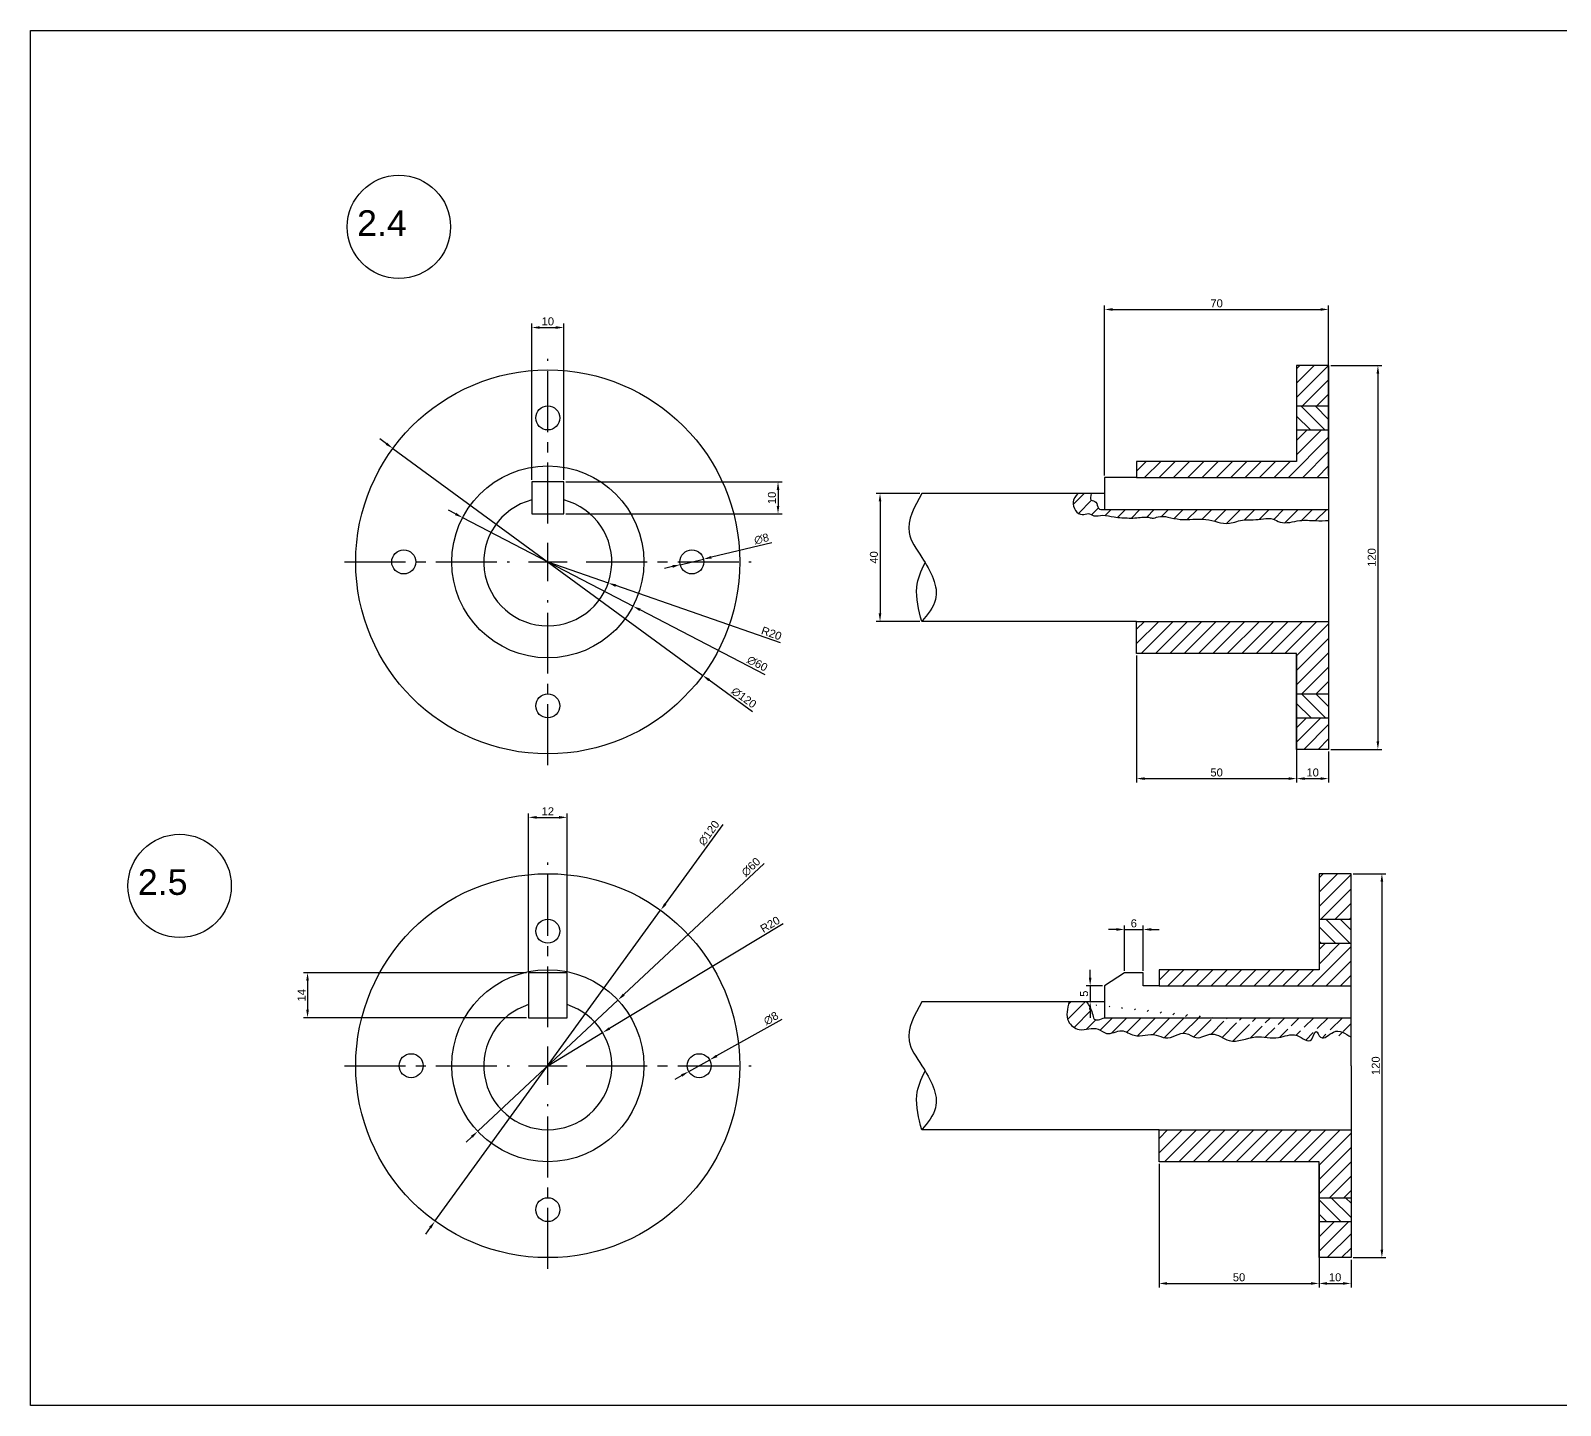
# Model space of a CAD drawing. Header units: millimetres. Extents: x 3067 to 6578, y 1382 to 1935.
# Drawn here: x 5597.8 to 6075.7, y 1505.3 to 1935 of the extents above; entities that cross this region are included whole.
import ezdxf

# ---------------------------------------------------------------- set-up
doc = ezdxf.new("R2010")
doc.units = ezdxf.units.MM
doc.linetypes.add('CENTER2', pattern=[28.575, 19.05, -3.175, 3.175, -3.175])
doc.styles.get("Standard").update_dxf_attribs({"font": 'arial.ttf'})
doc.dimstyles.new('chella', dxfattribs={"dimtxt": 2.5, "dimasz": 2.5, "dimexe": 1.25, "dimexo": 0.625, "dimtad": 1, "dimdec": 0, "dimtxsty": 'Standard', "dimcen": 2.5, "dimclrd": 3, "dimclre": 3, "dimclrt": 4, "dimadec": 0, "dimazin": 0, "dimtfac": 1, "dimtdec": 0, "dimtmove": 0, "dimatfit": 3, "dimfxl": 1, "dimarcsym": 0})

# ---------------------------------------------------------------- blocks, each defined once
blk = doc.blocks.new('*U42')
at = {"color": 0, "linetype": 'CENTER2', "transparency": 16777216}
for p, q in [((0, 12), (0, 63.5)), ((-63.5, 0), (-12, 0)), ((12, 0), (63.5, 0)), ((0, -63.5), (0, -12))]:
    blk.add_line(p, q, dxfattribs=at)
at = {"color": 0, "linetype": 'Continuous', "transparency": 16777216}
for p, q in [((0, -6), (0, 6)), ((-6, 0), (6, 0))]:
    blk.add_line(p, q, dxfattribs=at)
blk = doc.blocks.new('*U43')
at = {"color": 0, "linetype": 'CENTER2', "transparency": 16777216}
for p, q in [((0, 12), (0, 63.5)), ((-63.5, 0), (-12, 0)), ((12, 0), (63.5, 0)), ((0, -63.5), (0, -12))]:
    blk.add_line(p, q, dxfattribs=at)
at = {"color": 0, "linetype": 'Continuous', "transparency": 16777216}
for p, q in [((0, -6), (0, 6)), ((-6, 0), (6, 0))]:
    blk.add_line(p, q, dxfattribs=at)
blk = doc.blocks.new('*D102')
at = {"color": 3, "lineweight": -2, "transparency": 16777216}
for p, q in [((5708.94, 1805.9), (5706.92, 1807.37)), ((5710.96, 1804.42), (5807.75, 1733.49)), ((5823.27, 1722.11), (5809.77, 1732.01))]:
    blk.add_line(p, q, dxfattribs=at)
at = {"color": 3, "transparency": 16777216}
for points in [[(5709.19, 1806.23), (5708.69, 1805.56), (5710.96, 1804.42)], [(5810.01, 1732.35), (5809.52, 1731.67), (5807.75, 1733.49)]]:
    blk.add_solid(points, dxfattribs=at)
at = {"layer": 'Defpoints', "color": 0, "transparency": 16777216}
for p in [(5710.96, 1804.42), (5807.75, 1733.49)]:
    blk.add_point(p, dxfattribs=at)
at = {"color": 4, "transparency": 16777216, "insert": (5820.61, 1726.51), "char_height": 2.5, "attachment_point": 5, "rotation": 323.7661}
blk.add_mtext('∅120', dxfattribs=at)
blk = doc.blocks.new('*D103')
at = {"color": 3, "lineweight": -2, "transparency": 16777216}
for p, q in [((5730.52, 1783.94), (5728.3, 1785.09)), ((5732.73, 1782.79), (5785.97, 1755.12)), ((5827.23, 1733.68), (5788.19, 1753.97))]:
    blk.add_line(p, q, dxfattribs=at)
at = {"color": 3, "transparency": 16777216}
for points in [[(5730.71, 1784.31), (5730.32, 1783.57), (5732.73, 1782.79)], [(5788.38, 1754.34), (5788, 1753.6), (5785.97, 1755.12)]]:
    blk.add_solid(points, dxfattribs=at)
at = {"layer": 'Defpoints', "color": 0, "transparency": 16777216}
for p in [(5732.73, 1782.79), (5785.97, 1755.12)]:
    blk.add_point(p, dxfattribs=at)
at = {"color": 4, "transparency": 16777216, "insert": (5824.8, 1737.16), "char_height": 2.5, "attachment_point": 5, "rotation": 332.5392}
blk.add_mtext('∅60', dxfattribs=at)
blk = doc.blocks.new('*D104')
at = {"color": 3, "lineweight": -2, "transparency": 16777216}
for p, q in [((5759.35, 1768.95), (5778.24, 1762.37)), ((5832, 1743.64), (5780.6, 1761.55))]:
    blk.add_line(p, q, dxfattribs=at)
at = {"color": 3, "transparency": 16777216}
blk.add_solid([(5780.74, 1761.94), (5780.46, 1761.15), (5778.24, 1762.37)], dxfattribs=at)
at = {"layer": 'Defpoints', "color": 0, "transparency": 16777216}
for p in [(5759.35, 1768.95), (5778.24, 1762.37)]:
    blk.add_point(p, dxfattribs=at)
at = {"color": 4, "transparency": 16777216, "insert": (5829.22, 1746.62), "char_height": 2.5, "attachment_point": 5, "rotation": 340.7866}
blk.add_mtext('R20', dxfattribs=at)
blk = doc.blocks.new('*D105')
at = {"color": 3, "lineweight": -2, "transparency": 16777216}
for p, q in [((5829.31, 1774.87), (5810.44, 1770.4)), ((5800.71, 1768.09), (5808, 1769.82)), ((5798.27, 1767.51), (5795.84, 1766.93))]:
    blk.add_line(p, q, dxfattribs=at)
at = {"color": 3, "transparency": 16777216}
for points in [[(5810.34, 1770.8), (5810.53, 1769.99), (5808, 1769.82)], [(5798.18, 1767.92), (5798.37, 1767.1), (5800.71, 1768.09)]]:
    blk.add_solid(points, dxfattribs=at)
at = {"layer": 'Defpoints', "color": 0, "transparency": 16777216}
for p in [(5808, 1769.82), (5800.71, 1768.09)]:
    blk.add_point(p, dxfattribs=at)
at = {"color": 4, "transparency": 16777216, "insert": (5826.12, 1776.14), "char_height": 2.5, "attachment_point": 5, "rotation": 13.3474}
blk.add_mtext('∅8', dxfattribs=at)
blk = doc.blocks.new('*D106')
at = {"color": 3, "lineweight": -2, "transparency": 16777216}
for p, q in [((5764.98, 1793.95), (5832.52, 1793.95)), ((5831.27, 1791.45), (5831.27, 1786.45)), ((5764.98, 1783.95), (5832.52, 1783.95))]:
    blk.add_line(p, q, dxfattribs=at)
at = {"color": 3, "transparency": 16777216}
for points in [[(5830.86, 1791.45), (5831.69, 1791.45), (5831.27, 1793.95)], [(5830.86, 1786.45), (5831.69, 1786.45), (5831.27, 1783.95)]]:
    blk.add_solid(points, dxfattribs=at)
at = {"layer": 'Defpoints', "color": 0, "transparency": 16777216}
for p in [(5764.35, 1793.95), (5764.35, 1783.95), (5831.27, 1783.95)]:
    blk.add_point(p, dxfattribs=at)
at = {"color": 4, "transparency": 16777216, "insert": (5829.37, 1788.95), "char_height": 2.5, "attachment_point": 5, "rotation": 90}
blk.add_mtext('10', dxfattribs=at)
blk = doc.blocks.new('*D107')
at = {"color": 3, "lineweight": -2, "transparency": 16777216}
for p, q in [((5754.35, 1794.58), (5754.35, 1843.46)), ((5756.85, 1842.21), (5761.85, 1842.21)), ((5764.35, 1794.58), (5764.35, 1843.46))]:
    blk.add_line(p, q, dxfattribs=at)
at = {"color": 3, "transparency": 16777216}
for points in [[(5756.85, 1842.63), (5756.85, 1841.8), (5754.35, 1842.21)], [(5761.85, 1842.63), (5761.85, 1841.8), (5764.35, 1842.21)]]:
    blk.add_solid(points, dxfattribs=at)
at = {"layer": 'Defpoints', "color": 0, "transparency": 16777216}
for p in [(5764.35, 1842.21), (5754.35, 1793.95), (5764.35, 1793.95)]:
    blk.add_point(p, dxfattribs=at)
at = {"color": 4, "transparency": 16777216, "insert": (5759.35, 1844.12), "char_height": 2.5, "attachment_point": 5}
blk.add_mtext('10', dxfattribs=at)
blk = doc.blocks.new('*D108')
at = {"color": 3, "lineweight": -2, "transparency": 16777216}
for p, q in [((6003.91, 1830.34), (6019.91, 1830.34)), ((6018.66, 1827.84), (6018.66, 1712.84)), ((6003.91, 1710.34), (6019.91, 1710.34))]:
    blk.add_line(p, q, dxfattribs=at)
at = {"color": 3, "transparency": 16777216}
for points in [[(6018.24, 1827.84), (6019.07, 1827.84), (6018.66, 1830.34)], [(6018.24, 1712.84), (6019.07, 1712.84), (6018.66, 1710.34)]]:
    blk.add_solid(points, dxfattribs=at)
at = {"layer": 'Defpoints', "color": 0, "transparency": 16777216}
for p in [(6003.28, 1830.34), (6003.28, 1710.34), (6018.66, 1710.34)]:
    blk.add_point(p, dxfattribs=at)
at = {"color": 4, "transparency": 16777216, "insert": (6016.75, 1770.34), "char_height": 2.5, "attachment_point": 5, "rotation": 90}
blk.add_mtext('120', dxfattribs=at)
blk = doc.blocks.new('*D109')
at = {"color": 3, "lineweight": -2, "transparency": 16777216}
for p, q in [((5993.28, 1709.71), (5993.28, 1699.98)), ((6003.28, 1709.71), (6003.28, 1699.98)), ((5995.78, 1701.23), (6000.78, 1701.23))]:
    blk.add_line(p, q, dxfattribs=at)
at = {"color": 3, "transparency": 16777216}
for points in [[(5995.78, 1701.64), (5995.78, 1700.81), (5993.28, 1701.23)], [(6000.78, 1701.64), (6000.78, 1700.81), (6003.28, 1701.23)]]:
    blk.add_solid(points, dxfattribs=at)
at = {"layer": 'Defpoints', "color": 0, "transparency": 16777216}
for p in [(5993.28, 1710.34), (6003.28, 1710.34), (6003.28, 1701.23)]:
    blk.add_point(p, dxfattribs=at)
at = {"color": 4, "transparency": 16777216, "insert": (5998.28, 1703.13), "char_height": 2.5, "attachment_point": 5}
blk.add_mtext('10', dxfattribs=at)
blk = doc.blocks.new('*D110')
at = {"color": 3, "lineweight": -2, "transparency": 16777216}
for p, q in [((5943.28, 1739.71), (5943.28, 1699.98)), ((5993.28, 1739.71), (5993.28, 1699.98)), ((5945.78, 1701.23), (5990.78, 1701.23))]:
    blk.add_line(p, q, dxfattribs=at)
at = {"color": 3, "transparency": 16777216}
for points in [[(5945.78, 1701.64), (5945.78, 1700.81), (5943.28, 1701.23)], [(5990.78, 1701.64), (5990.78, 1700.81), (5993.28, 1701.23)]]:
    blk.add_solid(points, dxfattribs=at)
at = {"layer": 'Defpoints', "color": 0, "transparency": 16777216}
for p in [(5943.28, 1740.34), (5993.28, 1740.34), (5993.28, 1701.23)]:
    blk.add_point(p, dxfattribs=at)
at = {"color": 4, "transparency": 16777216, "insert": (5968.28, 1703.13), "char_height": 2.5, "attachment_point": 5}
blk.add_mtext('50', dxfattribs=at)
blk = doc.blocks.new('*D111')
at = {"color": 3, "lineweight": -2, "transparency": 16777216}
for p, q in [((5933.28, 1795.96), (5933.28, 1849.11)), ((5935.78, 1847.86), (6000.78, 1847.86)), ((6003.28, 1795.96), (6003.28, 1849.11))]:
    blk.add_line(p, q, dxfattribs=at)
at = {"color": 3, "transparency": 16777216}
for points in [[(5935.78, 1848.28), (5935.78, 1847.44), (5933.28, 1847.86)], [(6000.78, 1848.28), (6000.78, 1847.44), (6003.28, 1847.86)]]:
    blk.add_solid(points, dxfattribs=at)
at = {"layer": 'Defpoints', "color": 0, "transparency": 16777216}
for p in [(6003.28, 1847.86), (5933.28, 1795.34), (6003.28, 1795.34)]:
    blk.add_point(p, dxfattribs=at)
at = {"color": 4, "transparency": 16777216, "insert": (5968.28, 1849.76), "char_height": 2.5, "attachment_point": 5}
blk.add_mtext('70', dxfattribs=at)
blk = doc.blocks.new('*D112')
at = {"color": 3, "lineweight": -2, "transparency": 16777216}
for p, q in [((5875.56, 1790.34), (5861.88, 1790.34)), ((5863.13, 1787.84), (5863.13, 1752.84)), ((5875.56, 1750.34), (5861.88, 1750.34))]:
    blk.add_line(p, q, dxfattribs=at)
at = {"color": 3, "transparency": 16777216}
for points in [[(5862.71, 1787.84), (5863.54, 1787.84), (5863.13, 1790.34)], [(5862.71, 1752.84), (5863.54, 1752.84), (5863.13, 1750.34)]]:
    blk.add_solid(points, dxfattribs=at)
at = {"layer": 'Defpoints', "color": 0, "transparency": 16777216}
for p in [(5876.18, 1790.34), (5863.13, 1750.34), (5876.18, 1750.34)]:
    blk.add_point(p, dxfattribs=at)
at = {"color": 4, "transparency": 16777216, "insert": (5861.23, 1770.34), "char_height": 2.5, "attachment_point": 5, "rotation": 90}
blk.add_mtext('40', dxfattribs=at)
blk = doc.blocks.new('*D113')
at = {"color": 3, "lineweight": -2, "transparency": 16777216}
for p, q in [((5814.07, 1686.88), (5796.06, 1662.07)), ((5724.11, 1562.92), (5794.59, 1660.05)), ((5722.65, 1560.9), (5721.18, 1558.88))]:
    blk.add_line(p, q, dxfattribs=at)
at = {"color": 3, "transparency": 16777216}
for points in [[(5795.73, 1662.31), (5796.4, 1661.82), (5794.59, 1660.05)], [(5722.31, 1561.15), (5722.98, 1560.66), (5724.11, 1562.92)]]:
    blk.add_solid(points, dxfattribs=at)
at = {"layer": 'Defpoints', "color": 0, "transparency": 16777216}
for p in [(5794.59, 1660.05), (5724.11, 1562.92)]:
    blk.add_point(p, dxfattribs=at)
at = {"color": 4, "transparency": 16777216, "insert": (5809.69, 1684.2), "char_height": 2.5, "attachment_point": 5, "rotation": 54.0319}
blk.add_mtext('∅120', dxfattribs=at)
blk = doc.blocks.new('*D114')
at = {"color": 3, "lineweight": -2, "transparency": 16777216}
for p, q in [((5826.91, 1674.73), (5783.08, 1633.7)), ((5737.45, 1590.98), (5781.25, 1631.99)), ((5735.63, 1589.27), (5733.8, 1587.56))]:
    blk.add_line(p, q, dxfattribs=at)
at = {"color": 3, "transparency": 16777216}
for points in [[(5782.79, 1634), (5783.36, 1633.39), (5781.25, 1631.99)], [(5735.34, 1589.58), (5735.91, 1588.97), (5737.45, 1590.98)]]:
    blk.add_solid(points, dxfattribs=at)
at = {"layer": 'Defpoints', "color": 0, "transparency": 16777216}
for p in [(5781.25, 1631.99), (5737.45, 1590.98)]:
    blk.add_point(p, dxfattribs=at)
at = {"color": 4, "transparency": 16777216, "insert": (5822.81, 1673.6), "char_height": 2.5, "attachment_point": 5, "rotation": 43.1134}
blk.add_mtext('∅60', dxfattribs=at)
blk = doc.blocks.new('*D115')
at = {"color": 3, "lineweight": -2, "transparency": 16777216}
for p, q in [((5832.86, 1655.88), (5778.61, 1623.12)), ((5759.35, 1611.49), (5776.47, 1621.82))]:
    blk.add_line(p, q, dxfattribs=at)
at = {"color": 3, "transparency": 16777216}
blk.add_solid([(5778.4, 1623.47), (5778.83, 1622.76), (5776.47, 1621.82)], dxfattribs=at)
at = {"layer": 'Defpoints', "color": 0, "transparency": 16777216}
for p in [(5776.47, 1621.82), (5759.35, 1611.49)]:
    blk.add_point(p, dxfattribs=at)
at = {"color": 4, "transparency": 16777216, "insert": (5828.79, 1655.64), "char_height": 2.5, "attachment_point": 5, "rotation": 31.1301}
blk.add_mtext('R20', dxfattribs=at)
blk = doc.blocks.new('*D116')
at = {"color": 3, "lineweight": -2, "transparency": 16777216}
for p, q in [((5832.5, 1625.93), (5812.1, 1614.53)), ((5803.37, 1609.66), (5809.92, 1613.31)), ((5801.19, 1608.44), (5799.01, 1607.22))]:
    blk.add_line(p, q, dxfattribs=at)
at = {"color": 3, "transparency": 16777216}
for points in [[(5811.9, 1614.9), (5812.31, 1614.17), (5809.92, 1613.31)], [(5800.99, 1608.8), (5801.39, 1608.07), (5803.37, 1609.66)]]:
    blk.add_solid(points, dxfattribs=at)
at = {"layer": 'Defpoints', "color": 0, "transparency": 16777216}
for p in [(5809.92, 1613.31), (5803.37, 1609.66)]:
    blk.add_point(p, dxfattribs=at)
at = {"color": 4, "transparency": 16777216, "insert": (5829.09, 1626.29), "char_height": 2.5, "attachment_point": 5, "rotation": 29.1941}
blk.add_mtext('∅8', dxfattribs=at)
blk = doc.blocks.new('*D117')
at = {"color": 3, "lineweight": -2, "transparency": 16777216}
for p, q in [((5752.73, 1640.56), (5683.05, 1640.56)), ((5684.3, 1638.06), (5684.3, 1628.99)), ((5752.73, 1626.49), (5683.05, 1626.49))]:
    blk.add_line(p, q, dxfattribs=at)
at = {"color": 3, "transparency": 16777216}
for points in [[(5683.88, 1638.06), (5684.71, 1638.06), (5684.3, 1640.56)], [(5683.88, 1628.99), (5684.71, 1628.99), (5684.3, 1626.49)]]:
    blk.add_solid(points, dxfattribs=at)
at = {"layer": 'Defpoints', "color": 0, "transparency": 16777216}
for p in [(5753.35, 1640.56), (5684.3, 1626.49), (5753.35, 1626.49)]:
    blk.add_point(p, dxfattribs=at)
at = {"color": 4, "transparency": 16777216, "insert": (5682.42, 1633.52), "char_height": 2.5, "attachment_point": 5, "rotation": 90}
blk.add_mtext('14', dxfattribs=at)
blk = doc.blocks.new('*D118')
at = {"color": 3, "lineweight": -2, "transparency": 16777216}
for p, q in [((5753.35, 1641.18), (5753.35, 1690.36)), ((5755.85, 1689.11), (5762.85, 1689.11)), ((5765.35, 1641.18), (5765.35, 1690.36))]:
    blk.add_line(p, q, dxfattribs=at)
at = {"color": 3, "transparency": 16777216}
for points in [[(5755.85, 1689.53), (5755.85, 1688.69), (5753.35, 1689.11)], [(5762.85, 1689.53), (5762.85, 1688.69), (5765.35, 1689.11)]]:
    blk.add_solid(points, dxfattribs=at)
at = {"layer": 'Defpoints', "color": 0, "transparency": 16777216}
for p in [(5765.35, 1689.11), (5753.35, 1640.56), (5765.35, 1640.56)]:
    blk.add_point(p, dxfattribs=at)
at = {"color": 4, "transparency": 16777216, "insert": (5759.35, 1690.99), "char_height": 2.5, "attachment_point": 5}
blk.add_mtext('12', dxfattribs=at)
blk = doc.blocks.new('*D119')
at = {"color": 3, "lineweight": -2, "transparency": 16777216}
for p, q in [((6010.91, 1671.49), (6021.16, 1671.49)), ((6019.91, 1668.99), (6019.91, 1553.99)), ((6010.91, 1551.49), (6021.16, 1551.49))]:
    blk.add_line(p, q, dxfattribs=at)
at = {"color": 3, "transparency": 16777216}
for points in [[(6019.49, 1668.99), (6020.32, 1668.99), (6019.91, 1671.49)], [(6019.49, 1553.99), (6020.32, 1553.99), (6019.91, 1551.49)]]:
    blk.add_solid(points, dxfattribs=at)
at = {"layer": 'Defpoints', "color": 0, "transparency": 16777216}
for p in [(6010.28, 1671.49), (6010.28, 1551.49), (6019.91, 1551.49)]:
    blk.add_point(p, dxfattribs=at)
at = {"color": 4, "transparency": 16777216, "insert": (6018, 1611.49), "char_height": 2.5, "attachment_point": 5, "rotation": 90}
blk.add_mtext('120', dxfattribs=at)
blk = doc.blocks.new('*D120')
at = {"color": 3, "lineweight": -2, "transparency": 16777216}
for p, q in [((6000.28, 1550.86), (6000.28, 1542.18)), ((6010.28, 1550.86), (6010.28, 1542.18)), ((6002.78, 1543.43), (6007.78, 1543.43))]:
    blk.add_line(p, q, dxfattribs=at)
at = {"color": 3, "transparency": 16777216}
for points in [[(6002.78, 1543.85), (6002.78, 1543.02), (6000.28, 1543.43)], [(6007.78, 1543.85), (6007.78, 1543.02), (6010.28, 1543.43)]]:
    blk.add_solid(points, dxfattribs=at)
at = {"layer": 'Defpoints', "color": 0, "transparency": 16777216}
for p in [(6000.28, 1551.49), (6010.28, 1551.49), (6010.28, 1543.43)]:
    blk.add_point(p, dxfattribs=at)
at = {"color": 4, "transparency": 16777216, "insert": (6005.28, 1545.34), "char_height": 2.5, "attachment_point": 5}
blk.add_mtext('10', dxfattribs=at)
blk = doc.blocks.new('*D121')
at = {"color": 3, "lineweight": -2, "transparency": 16777216}
for p, q in [((5950.28, 1580.86), (5950.28, 1542.18)), ((6000.28, 1580.86), (6000.28, 1542.18)), ((5952.78, 1543.43), (5997.78, 1543.43))]:
    blk.add_line(p, q, dxfattribs=at)
at = {"color": 3, "transparency": 16777216}
for points in [[(5952.78, 1543.85), (5952.78, 1543.02), (5950.28, 1543.43)], [(5997.78, 1543.85), (5997.78, 1543.02), (6000.28, 1543.43)]]:
    blk.add_solid(points, dxfattribs=at)
at = {"layer": 'Defpoints', "color": 0, "transparency": 16777216}
for p in [(5950.28, 1581.49), (6000.28, 1581.49), (6000.28, 1543.43)]:
    blk.add_point(p, dxfattribs=at)
at = {"color": 4, "transparency": 16777216, "insert": (5975.28, 1545.34), "char_height": 2.5, "attachment_point": 5}
blk.add_mtext('50', dxfattribs=at)
blk = doc.blocks.new('*D122')
at = {"color": 3, "lineweight": -2, "transparency": 16777216}
for p, q in [((5936.98, 1654.07), (5934.48, 1654.07)), ((5939.48, 1641.18), (5939.48, 1655.32)), ((5939.48, 1654.07), (5945.34, 1654.07)), ((5945.34, 1641.18), (5945.34, 1655.32)), ((5947.84, 1654.07), (5950.34, 1654.07))]:
    blk.add_line(p, q, dxfattribs=at)
at = {"color": 3, "transparency": 16777216}
for points in [[(5936.98, 1654.48), (5936.98, 1653.65), (5939.48, 1654.07)], [(5947.84, 1654.48), (5947.84, 1653.65), (5945.34, 1654.07)]]:
    blk.add_solid(points, dxfattribs=at)
at = {"layer": 'Defpoints', "color": 0, "transparency": 16777216}
for p in [(5945.34, 1654.07), (5939.48, 1640.56), (5945.34, 1640.56)]:
    blk.add_point(p, dxfattribs=at)
at = {"color": 4, "transparency": 16777216, "insert": (5942.41, 1655.97), "char_height": 2.5, "attachment_point": 5}
blk.add_mtext('6', dxfattribs=at)
blk = doc.blocks.new('*D123')
at = {"color": 3, "lineweight": -2, "transparency": 16777216}
for p, q in [((5928.77, 1638.99), (5928.77, 1641.49)), ((5932.66, 1636.49), (5927.52, 1636.49)), ((5928.77, 1636.49), (5928.77, 1631.49)), ((5932.66, 1631.49), (5927.52, 1631.49)), ((5928.77, 1628.99), (5928.77, 1626.49))]:
    blk.add_line(p, q, dxfattribs=at)
at = {"color": 3, "transparency": 16777216}
for points in [[(5928.36, 1638.99), (5929.19, 1638.99), (5928.77, 1636.49)], [(5928.36, 1628.99), (5929.19, 1628.99), (5928.77, 1631.49)]]:
    blk.add_solid(points, dxfattribs=at)
at = {"layer": 'Defpoints', "color": 0, "transparency": 16777216}
for p in [(5933.28, 1636.49), (5928.77, 1631.49), (5933.28, 1631.49)]:
    blk.add_point(p, dxfattribs=at)
at = {"color": 4, "transparency": 16777216, "insert": (5926.88, 1633.99), "char_height": 2.5, "attachment_point": 5, "rotation": 90}
blk.add_mtext('5', dxfattribs=at)

msp = doc.modelspace()

# ---------------------------------------------------------------- hatches: boundary and pattern name
h = msp.add_hatch()
h.set_pattern_fill('ANSI31', color=3)
h.set_pattern_definition([(45, (-307.0456, 41.6025), (-2.245064, 2.245064), [])])
h.paths.add_polyline_path([(6003.28, 1830.34), (5993.28, 1830.34), (5993.28, 1817.7), (6003.28, 1817.7)])
h.paths.add_polyline_path([(5993.28, 1800.34), (5943.28, 1800.34), (5943.28, 1795.34), (6003.28, 1795.34), (6003.28, 1810.2), (5993.28, 1810.2)])
h.paths.add_polyline_path([(5993.28, 1740.34), (5993.28, 1727.7), (6003.28, 1727.7), (6003.28, 1750.34), (5993.28, 1750.34), (5943.28, 1750.34), (5943.28, 1740.34)])
h.paths.add_polyline_path([(6003.28, 1720.2), (5993.28, 1720.2), (5993.28, 1710.34), (6003.28, 1710.34)])
h.paths.add_polyline_path([(6010.28, 1657.27), (6010.28, 1671.49), (6000.28, 1671.49), (6000.28, 1657.27)])
h.paths.add_polyline_path([(6010.28, 1649.77), (6000.28, 1649.77), (6000.28, 1641.49), (5950.28, 1641.49), (5950.28, 1636.49), (6010.28, 1636.49)])
h.paths.add_polyline_path([(6010.28, 1591.49), (5950.28, 1591.49), (5950.28, 1581.49), (6000.28, 1581.49), (6000.28, 1570.24), (6010.28, 1570.24)])
h.paths.add_polyline_path([(6010.28, 1551.49), (6010.28, 1562.74), (6000.28, 1562.74), (6000.28, 1551.49)])
h = msp.add_hatch()
h.set_pattern_fill('ANSI31', color=3, angle=90)
h.set_pattern_definition([(135, (-307.0456, 41.6025), (-2.245064, -2.245064), [])])
h.paths.add_polyline_path([(6003.28, 1817.7), (5993.28, 1817.7), (5993.28, 1810.2), (6003.28, 1810.2)])
h.paths.add_polyline_path([(5993.28, 1727.7), (5993.28, 1720.2), (6003.28, 1720.2), (6003.28, 1727.7)])
h.paths.add_polyline_path([(6010.28, 1657.27), (6000.28, 1657.27), (6000.28, 1649.77), (6010.28, 1649.77)])
h.paths.add_polyline_path([(6010.28, 1562.74), (6010.28, 1570.24), (6000.28, 1570.24), (6000.28, 1562.74)])
h = msp.add_hatch()
h.set_pattern_fill('ANSI31', color=3)
h.set_pattern_definition([(45, (-12671.2178, -9152.0765), (-2.24506403, 2.24506403), [])])
edge = h.paths.add_edge_path()
edge.add_line((6003.28, 1785.34), (5933.28, 1785.34))
edge.add_spline(control_points=[(5933.28, 1785.34), (5932.5, 1785.31), (5930.88, 1785.26), (5931.11, 1787.98), (5928.5, 1788.01), (5928.89, 1789.49), (5929.11, 1790.34)], knot_values=[0, 0, 0, 0, 1.973449, 4.066786, 5.614239, 7.672755, 7.672755, 7.672755, 7.672755], degree=3, periodic=0)
edge.add_line((5929.11, 1790.34), (5924.94, 1790.34))
edge.add_spline(control_points=[(5924.94, 1790.34), (5924.23, 1789.52), (5922.41, 1787.42), (5925.26, 1782.83), (5928.2, 1784.44), (5930.18, 1782.94), (5933.02, 1783.89), (5935.84, 1782.94), (5939.39, 1782.74), (5943.13, 1782.5), (5946.38, 1783.24), (5948.54, 1782.4), (5950.34, 1783.44), (5953.35, 1782.98), (5958.18, 1781.68), (5964.76, 1783.15), (5971.42, 1780.03), (5976.24, 1782.4), (5980.83, 1781.83), (5984.79, 1783.21), (5989.21, 1780.51), (5993.86, 1782.24), (5998.88, 1781.79), (6001.9, 1781.84), (6003.28, 1781.86)], knot_values=[0, 0, 0, 0, 3.082862, 7.92909, 9.817641, 11.740154, 14.497003, 18.05847, 20.45079, 25.149919, 29.344748, 29.986839, 31.900453, 34.928348, 38.859445, 46.883612, 54.348637, 59.108639, 61.903018, 68.129778, 70.464709, 76.641043, 81.53121, 85.674401, 85.674401, 85.674401, 85.674401], degree=3, periodic=0)
edge.add_line((6003.28, 1781.86), (6003.28, 1785.34))
h = msp.add_hatch()
h.set_pattern_fill('ANSI31', color=3)
h.set_pattern_definition([(45, (-13282.9104, -9294.399), (-2.24506403, 2.24506403), [])])
edge = h.paths.add_edge_path()
edge.add_spline(control_points=[(6010.28, 1620.37), (6008.47, 1621.63), (6005.31, 1623.83), (6001.06, 1618.46), (5999.13, 1623.77), (5998.05, 1617.38), (5992.8, 1622.5), (5987.27, 1619.25), (5980.07, 1621.59), (5972.88, 1617.53), (5967.14, 1622.84), (5962.28, 1619.1), (5957.8, 1623.1), (5953.35, 1619.01), (5948.27, 1622.18), (5943.24, 1619.63), (5938.55, 1623.52), (5934.35, 1620.52), (5930.53, 1624.16), (5925.81, 1621.62), (5920.69, 1625.65), (5921.64, 1629.32), (5922.2, 1631.49)], knot_values=[0, 0, 0, 0, 5.758801, 10.060373, 12.386466, 15.308947, 19.963091, 25.81227, 32.958975, 41.301127, 47.081747, 52.107143, 55.631701, 62.118128, 65.119418, 72.059854, 76.192359, 80.957212, 83.923363, 89.843381, 94.067309, 100.192281, 100.192281, 100.192281, 100.192281], degree=3, periodic=0)
edge.add_line((6010.28, 1621.95), (6010.28, 1626.49))
edge.add_line((6010.28, 1626.49), (5933.28, 1626.49))
edge.add_spline(control_points=[(5933.28, 1626.49), (5931.96, 1625.97), (5929.85, 1625.15), (5929.43, 1628.83), (5928.34, 1630.42), (5927.6, 1631.49)], knot_values=[0, 0, 0, 0, 3.252153, 5.187174, 9.203981, 9.203981, 9.203981, 9.203981], degree=3, periodic=0)
edge.add_line((5927.6, 1631.49), (5922.2, 1631.49))

# ---------------------------------------------------------------- linework, layer by layer
at = {"color": 4}
for p, q in [((6003.28, 1830.34), (5993.28, 1830.34)), ((5993.28, 1830.34), (5993.28, 1800.34)), ((6003.28, 1830.34), (6003.28, 1710.34)), ((5993.28, 1817.7), (6003.28, 1817.7)), ((5993.28, 1810.2), (6003.28, 1810.2)), ((5993.28, 1800.34), (5943.28, 1800.34)), ((5943.28, 1800.34), (5943.28, 1795.34)), ((5764.35, 1793.95), (5754.35, 1793.95)), ((5754.35, 1793.95), (5754.35, 1783.95)), ((5764.35, 1783.95), (5764.35, 1793.95)), ((5943.28, 1795.34), (5933.28, 1795.34)), ((5933.28, 1795.34), (5933.28, 1785.34)), ((5943.28, 1795.34), (6003.28, 1795.34)), ((5933.28, 1790.34), (5876.18, 1790.34)), ((5754.35, 1783.95), (5759.35, 1783.95)), ((5759.35, 1783.95), (5764.35, 1783.95)), ((5933.28, 1785.34), (6003.28, 1785.34)), ((5943.28, 1750.34), (5876.18, 1750.34)), ((5943.28, 1740.34), (5943.28, 1750.34)), ((5943.28, 1750.34), (5993.28, 1750.34)), ((5993.28, 1750.34), (6003.28, 1750.34)), ((5993.28, 1740.34), (5943.28, 1740.34)), ((5993.28, 1710.34), (5993.28, 1740.34)), ((5993.28, 1727.7), (6003.28, 1727.7)), ((5993.28, 1720.2), (6003.28, 1720.2)), ((6003.28, 1710.34), (5993.28, 1710.34)), ((6010.28, 1671.49), (6000.28, 1671.49)), ((6000.28, 1671.49), (6000.28, 1641.49)), ((6010.28, 1611.49), (6010.28, 1671.49)), ((6000.28, 1657.27), (6010.28, 1657.27)), ((6000.28, 1649.77), (6010.28, 1649.77)), ((5765.35, 1640.56), (5753.35, 1640.56)), ((5753.35, 1640.56), (5753.35, 1626.49)), ((5765.35, 1626.49), (5765.35, 1640.56)), ((5939.48, 1640.56), (5933.28, 1636.49)), ((5945.34, 1640.56), (5939.48, 1640.56)), ((5945.34, 1636.49), (5945.34, 1640.56)), ((6000.28, 1641.49), (5950.28, 1641.49)), ((5950.28, 1641.49), (5950.28, 1636.49)), ((5933.28, 1636.49), (5933.28, 1626.49)), ((5950.28, 1636.49), (5945.34, 1636.49)), ((5950.28, 1636.49), (6010.28, 1636.49)), ((5933.28, 1631.49), (5876.18, 1631.49)), ((5753.35, 1626.49), (5759.35, 1626.49)), ((5759.35, 1626.49), (5765.35, 1626.49)), ((5933.28, 1626.49), (6010.28, 1626.49)), ((6010.28, 1611.49), (6010.28, 1551.49)), ((5950.28, 1591.49), (5876.18, 1591.49)), ((5950.28, 1581.49), (5950.28, 1591.49)), ((5950.28, 1591.49), (6010.28, 1591.49)), ((6000.28, 1581.49), (5950.28, 1581.49)), ((6000.28, 1551.49), (6000.28, 1581.49)), ((6000.28, 1570.24), (6010.28, 1570.24)), ((6000.28, 1562.74), (6010.28, 1562.74)), ((6010.28, 1551.49), (6000.28, 1551.49))]:
    msp.add_line(p, q, dxfattribs=at)
at = {"color": 6}
msp.add_lwpolyline([(6577.67, 1505.31), (5597.78, 1505.31), (5597.78, 1935.03), (6577.67, 1935.03)], close=True, dxfattribs=at)
at = {"color": 4, "lineweight": 25}
for centre in [(5712.84, 1873.66), (5644.35, 1667.67)]:
    msp.add_circle(centre, 16.14, dxfattribs=at)
at = {"color": 4}
for centre, radius in [((5759.35, 1768.95), 60), ((5759.35, 1768.95), 30), ((5759.35, 1611.49), 60), ((5759.35, 1611.49), 30)]:
    msp.add_circle(centre, radius, dxfattribs=at)
at = {"color": 4, "ltscale": 0.2}
for centre in [(5759.35, 1813.95), (5714.35, 1768.95), (5804.35, 1768.95), (5759.35, 1723.95), (5759.35, 1653.52), (5716.65, 1611.49), (5806.65, 1611.49), (5759.35, 1566.49)]:
    msp.add_circle(centre, 3.75, dxfattribs=at)
at = {"color": 4}
for centre, start, end in [((5759.35, 1768.95), 104.4775, 75.5225), ((5759.35, 1611.49), 107.4576, 72.5424)]:
    msp.add_arc(centre, 20, start, end, dxfattribs=at)
for points in [[(5876.18, 1790.34), (5872.21, 1778.11), (5876.18, 1770.34), (5880.46, 1757.17), (5876.18, 1750.34)], [(5924.94, 1790.34), (5923.43, 1787.64), (5926.29, 1783.73), (5928.15, 1784.05), (5929.96, 1783.4), (5932.71, 1783.53), (5936.24, 1783.01), (5938.62, 1782.78), (5943.32, 1782.73), (5947.51, 1782.78), (5948.13, 1782.61), (5949.99, 1783.05), (5953.02, 1782.98), (5956.88, 1782.25), (5964.91, 1782.24), (5972.27, 1781.03), (5976.91, 1782.11), (5979.7, 1782.11), (5985.93, 1782.3), (5988.09, 1781.41), (5994.25, 1781.86), (5999.14, 1781.86), (6003.28, 1781.86)], [(5929.11, 1790.34), (5929.11, 1788.28), (5930.54, 1787.67), (5931.35, 1785.74), (5933.28, 1785.34)], [(5876.18, 1631.49), (5872.21, 1619.25), (5876.18, 1611.49), (5880.46, 1598.32), (5876.18, 1591.49)], [(5922.2, 1631.49), (5921.99, 1625.36), (5925.36, 1622.81), (5931.28, 1622.92), (5933.93, 1621.59), (5938.63, 1622.41), (5942.5, 1620.98), (5949.44, 1621.08), (5952.3, 1620.16), (5958.63, 1621.59), (5961.89, 1620.26), (5966.79, 1621.39), (5972.2, 1619.35), (5980.47, 1620.47), (5987.61, 1620.26), (5993.43, 1620.88), (5997.92, 1619.65), (5999.35, 1622.2), (6000.78, 1620.37), (6004.76, 1622), (6010.28, 1620.37)], [(5927.6, 1631.49), (5929.44, 1627.91), (5930.05, 1626.08), (5933.28, 1626.49)]]:
    msp.add_spline(points, degree=3, dxfattribs=at)
for points in [[(5876.18, 1750.34), (5875.23, 1753.97), (5873.55, 1760.36), (5875.9, 1766.18), (5877.24, 1768.65)], [(5876.18, 1591.49), (5875.23, 1595.11), (5873.55, 1601.51), (5875.9, 1607.32), (5877.24, 1609.79)]]:
    msp.add_open_spline(points, degree=3, knots=[0, 0, 0, 0, 10.816028, 19.049578, 19.049578, 19.049578, 19.049578], dxfattribs=at)

# ---------------------------------------------------------------- block references
at = {"color": 1, "linetype": 'CENTER2'}
for name, p in [('*U42', (5759.35, 1768.95)), ('*U43', (5759.35, 1611.49))]:
    msp.add_blockref(name, p, dxfattribs=at)

# ---------------------------------------------------------------- texts
at = {"color": 4, "linetype": 'ByBlock', "ltscale": 0.2}
for s, p in [('2.4', (5699.77, 1870.86)), ('2.5', (5631.28, 1664.88))]:
    msp.add_text(s, height=8, dxfattribs=at).set_placement(p)

# ---------------------------------------------------------------- dimensions: what is measured, and where the dimension line sits
at = {"color": 4}
for base, p1, p2, picture, middle in [((6003.28, 1847.86), (5933.28, 1795.34), (6003.28, 1795.34), '*D111', (5968.28, 1849.76)), ((5764.35, 1842.21), (5754.35, 1793.95), (5764.35, 1793.95), '*D107', (5759.35, 1844.12)), ((5993.28, 1701.23), (5943.28, 1740.34), (5993.28, 1740.34), '*D110', (5968.28, 1703.13)), ((6003.28, 1701.23), (5993.28, 1710.34), (6003.28, 1710.34), '*D109', (5998.28, 1703.13)), ((5765.35, 1689.11), (5753.35, 1640.56), (5765.35, 1640.56), '*D118', (5759.35, 1690.99)), ((5945.34, 1654.07), (5939.48, 1640.56), (5945.34, 1640.56), '*D122', (5942.41, 1655.97)), ((6000.28, 1543.43), (5950.28, 1581.49), (6000.28, 1581.49), '*D121', (5975.28, 1545.34)), ((6010.28, 1543.43), (6000.28, 1551.49), (6010.28, 1551.49), '*D120', (6005.28, 1545.34))]:
    dim = msp.add_linear_dim(base=base, p1=p1, p2=p2, dimstyle='chella', dxfattribs=at)
    dim.commit()
    dim.dimension.update_dxf_attribs({"geometry": picture, "text_midpoint": middle})
for base, p1, p2, picture, middle in [((6018.66, 1710.34), (6003.28, 1830.34), (6003.28, 1710.34), '*D108', (6016.75, 1770.34)), ((5831.27, 1783.95), (5764.35, 1793.95), (5764.35, 1783.95), '*D106', (5829.37, 1788.95)), ((5863.13, 1750.34), (5876.18, 1790.34), (5876.18, 1750.34), '*D112', (5861.23, 1770.34)), ((6019.91, 1551.49), (6010.28, 1671.49), (6010.28, 1551.49), '*D119', (6018, 1611.49)), ((5684.3, 1626.49), (5753.35, 1640.56), (5753.35, 1626.49), '*D117', (5682.42, 1633.52)), ((5928.77, 1631.49), (5933.28, 1636.49), (5933.28, 1631.49), '*D123', (5926.88, 1633.99))]:
    dim = msp.add_linear_dim(base=base, p1=p1, p2=p2, angle=90, dimstyle='chella', dxfattribs=at)
    dim.commit()
    dim.dimension.update_dxf_attribs({"geometry": picture, "text_midpoint": middle})
for p1, p2, picture, middle in [((5710.96, 1804.42), (5807.75, 1733.49), '*D102', (5819.45, 1724.92)), ((5732.73, 1782.79), (5785.97, 1755.12), '*D103', (5823.89, 1735.42)), ((5800.71, 1768.09), (5808, 1769.82), '*D105', (5826.58, 1774.23)), ((5724.11, 1562.92), (5794.59, 1660.05), '*D113', (5811.28, 1683.04)), ((5737.45, 1590.98), (5781.25, 1631.99), '*D114', (5824.16, 1672.16)), ((5803.37, 1609.66), (5809.92, 1613.31), '*D116', (5830.05, 1624.56))]:
    dim = msp.add_diameter_dim_2p(p1=p1, p2=p2, dimstyle='chella', dxfattribs=at)
    dim.commit()
    dim.dimension.update_dxf_attribs({"geometry": picture, "text_midpoint": middle, "dimtype": 163})
for center, mpoint, picture, middle in [((5759.35, 1768.95), (5778.24, 1762.37), '*D104', (5828.6, 1744.82)), ((5759.35, 1611.49), (5776.47, 1621.82), '*D115', (5829.77, 1654.01))]:
    dim = msp.add_radius_dim(center=center, mpoint=mpoint, dimstyle='chella', dxfattribs=at)
    dim.commit()
    dim.dimension.update_dxf_attribs({"geometry": picture, "text_midpoint": middle, "dimtype": 164})

doc.saveas('drawing.dxf')
